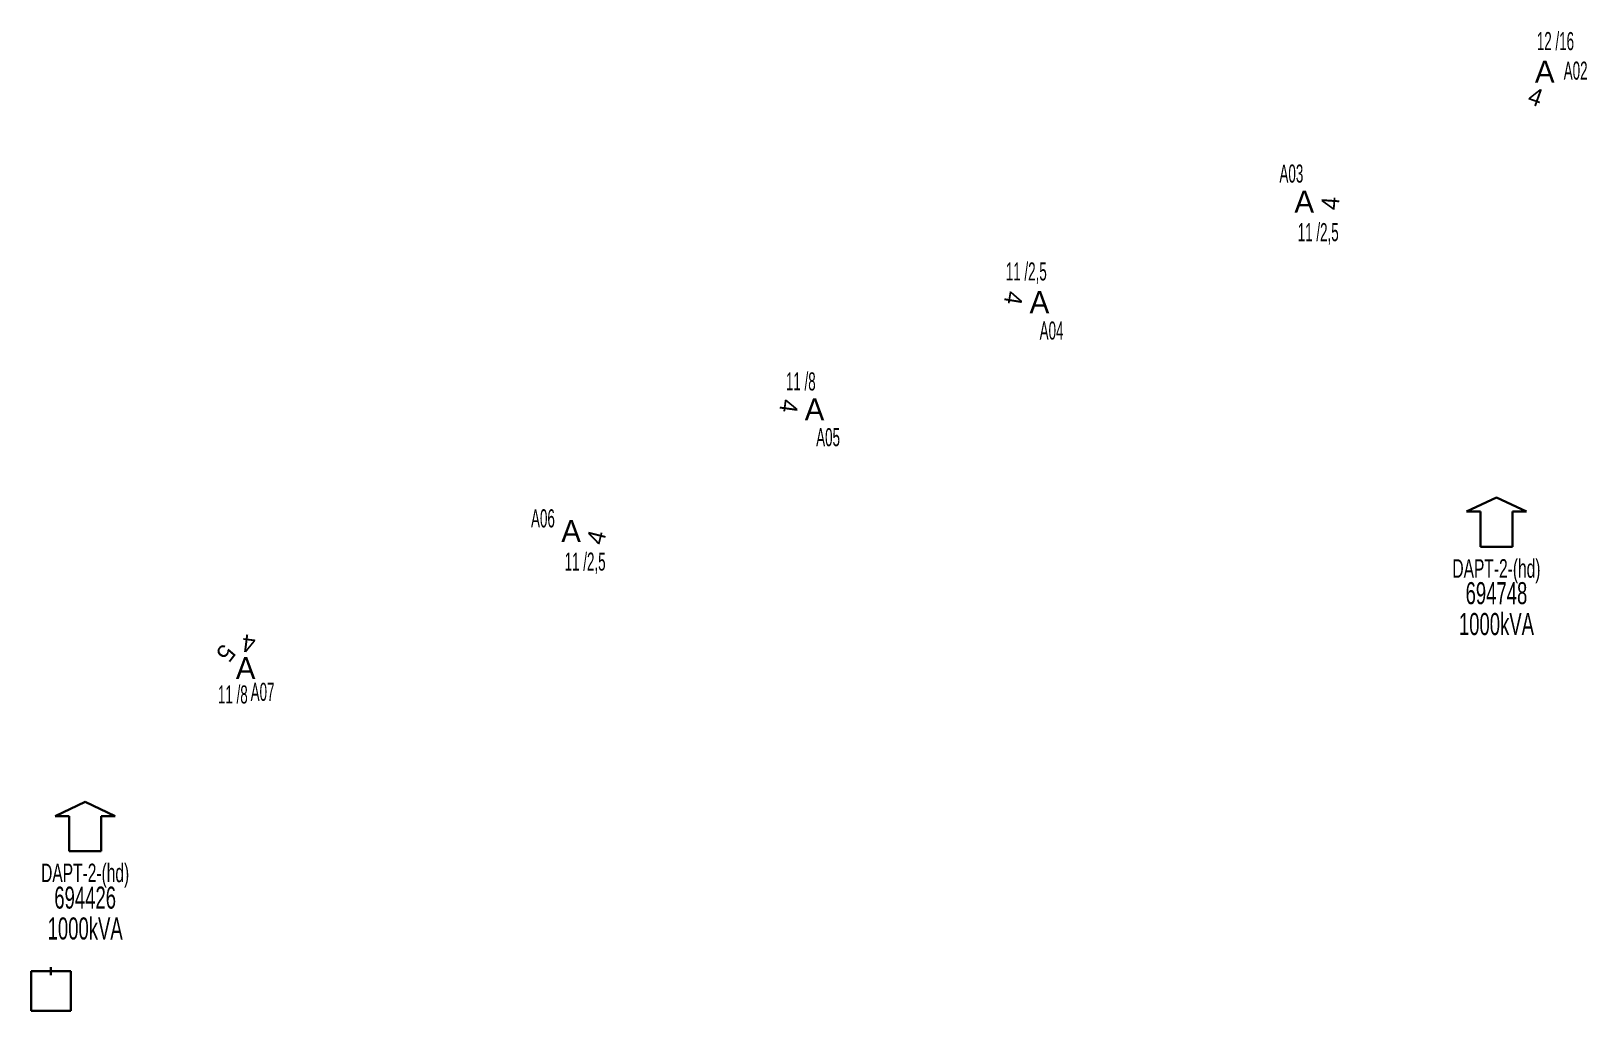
# Model space of a CAD drawing. Header units: millimetres. Extents: x 568462 to 571186, y 4080123 to 4081617.
# Drawn here: x 569269.6 to 569445.8, y 4081246 to 4081357.1 of the extents above; entities that cross this region are included whole.
import ezdxf
from ezdxf.enums import TextEntityAlignment as Align

# ---------------------------------------------------------------- set-up
doc = ezdxf.new("R2010")
doc.units = ezdxf.units.MM
doc.layers.add('DIREK_OG_MEVCUT', color=16, linetype='Continuous', lineweight=25)
doc.layers.add('TRAFO_MEVCUT', color=5, linetype='Continuous', lineweight=30)
doc.styles.add('Direk', font='B_CAD')
doc.styles.get("Standard").update_dxf_attribs({"font": 'Arial'})

# ---------------------------------------------------------------- blocks, each defined once
blk = doc.blocks.new('MEV_DAPT')
at = {"layer": 'TRAFO_MEVCUT', "linetype": 'Continuous'}
for p, q in [((-3.4, 2), (0, 3.6)), ((0, 3.6), (3.4, 2)), ((-1.8, 2), (-3.4, 2)), ((-1.8, -2), (-1.8, 2)), ((3.4, 2), (1.8, 2)), ((1.8, 2), (1.8, -2)), ((1.8, -2), (-1.8, -2))]:
    blk.add_line(p, q, dxfattribs=at)
blk = doc.blocks.new('MEV_BINA_KARE')
at = {"layer": 'TRAFO_MEVCUT', "linetype": 'Continuous'}
for p, q in [((-2.25, -2.25), (-2.25, 2.25)), ((-2.25, 2.25), (2.25, 2.25)), ((0, 1.8), (0, 2.7)), ((2.25, 2.25), (2.25, -2.25)), ((2.25, -2.25), (-2.25, -2.25))]:
    blk.add_line(p, q, dxfattribs=at)

msp = doc.modelspace()

# ---------------------------------------------------------------- block references
at = {"layer": 'TRAFO_MEVCUT'}
for name, p in [('MEV_DAPT', (569435.597722, 4081300.65043)), ('MEV_DAPT', (569435.597722, 4081300.65043)), ('MEV_DAPT', (569275.735262, 4081266.137784)), ('MEV_DAPT', (569275.735262, 4081266.137784)), ('MEV_BINA_KARE', (569271.864, 4081248.293)), ('MEV_BINA_KARE', (569271.864, 4081248.293))]:
    msp.add_blockref(name, p, dxfattribs=at)

# ---------------------------------------------------------------- texts
at = {"layer": 'DIREK_OG_MEVCUT', "linetype": 'ByBlock', "width": 0.53}
for s, p in [('12 /16', (569442.280298, 4081355.983654)), ('A02', (569444.568066, 4081352.636342)), ('11 /2,5', (569382.340834, 4081329.871051)), ('A04', (569385.206598, 4081323.172085))]:
    msp.add_text(s, height=2.05, dxfattribs=at).set_placement(p, align=Align.MIDDLE_CENTER)
at = {"layer": 'DIREK_OG_MEVCUT', "linetype": 'ByBlock', "style": 'Direk'}
for p in [(569441.07, 4081352.52), (569383.83, 4081326.39)]:
    msp.add_text('A', height=2.5, dxfattribs=at).set_placement(p, align=Align.MIDDLE_CENTER)
at = {"layer": 'DIREK_OG_MEVCUT', "color": 32, "style": 'Direk'}
for s, rotation, p in [('4', 340.326001, (569440.031553, 4081349.66312)), ('4', 86.078227, (569416.768346, 4081337.593602)), ('4', 260.849478, (569380.897738, 4081326.850754)), ('4', 262.460763, (569355.449583, 4081314.601431)), ('4', 435.903193, (569333.638632, 4081299.727945)), ('4', 172.84857, (569294.263336, 4081287.680898)), ('5', 232.84857, (569291.68304, 4081286.593666))]:
    msp.add_text(s, height=2, rotation=rotation, dxfattribs=at).set_placement(p, align=Align.MIDDLE_CENTER)
at = {"layer": 'DIREK_OG_MEVCUT', "width": 0.53}
for s, p in [('A03', (569412.369883, 4081340.967329)), ('11 /2,5', (569415.410437, 4081334.327428)), ('11 /8', (569356.797571, 4081317.406809)), ('A05', (569359.888937, 4081311.081537)), ('A06', (569327.591037, 4081301.880428)), ('11 /2,5', (569332.369212, 4081296.979897)), ('11 /8', (569292.464018, 4081281.917804)), ('A07', (569295.833492, 4081282.213417))]:
    msp.add_text(s, height=2.05, dxfattribs=at).set_placement(p, align=Align.MIDDLE_CENTER)
at = {"layer": 'DIREK_OG_MEVCUT', "style": 'Direk'}
for p in [(569413.827091, 4081337.785106), (569358.352098, 4081314.226076), (569330.778969, 4081300.435753), (569293.914758, 4081284.90268)]:
    msp.add_text('A', height=2.5, dxfattribs=at).set_placement(p, align=Align.MIDDLE_CENTER)
at = {"layer": 'TRAFO_MEVCUT', "width": 0.6}
for s, height, p in [('DAPT-2-(hd)', 2.1, (569435.597722, 4081295.15043)), ('DAPT-2-(hd)', 2.1, (569435.597722, 4081295.15043)), ('694748', 2.5, (569435.597722, 4081292.15043)), ('694748', 2.5, (569435.597722, 4081292.15043)), ('1000kVA', 2.5, (569435.597722, 4081288.65043)), ('1000kVA', 2.5, (569435.597722, 4081288.65043)), ('DAPT-2-(hd)', 2.1, (569275.735262, 4081260.637784)), ('DAPT-2-(hd)', 2.1, (569275.735262, 4081260.637784)), ('694426', 2.5, (569275.735262, 4081257.637784)), ('694426', 2.5, (569275.735262, 4081257.637784)), ('1000kVA', 2.5, (569275.735262, 4081254.137784)), ('1000kVA', 2.5, (569275.735262, 4081254.137784))]:
    msp.add_text(s, height=height, dxfattribs=at).set_placement(p, align=Align.CENTER)

doc.saveas('drawing.dxf')
